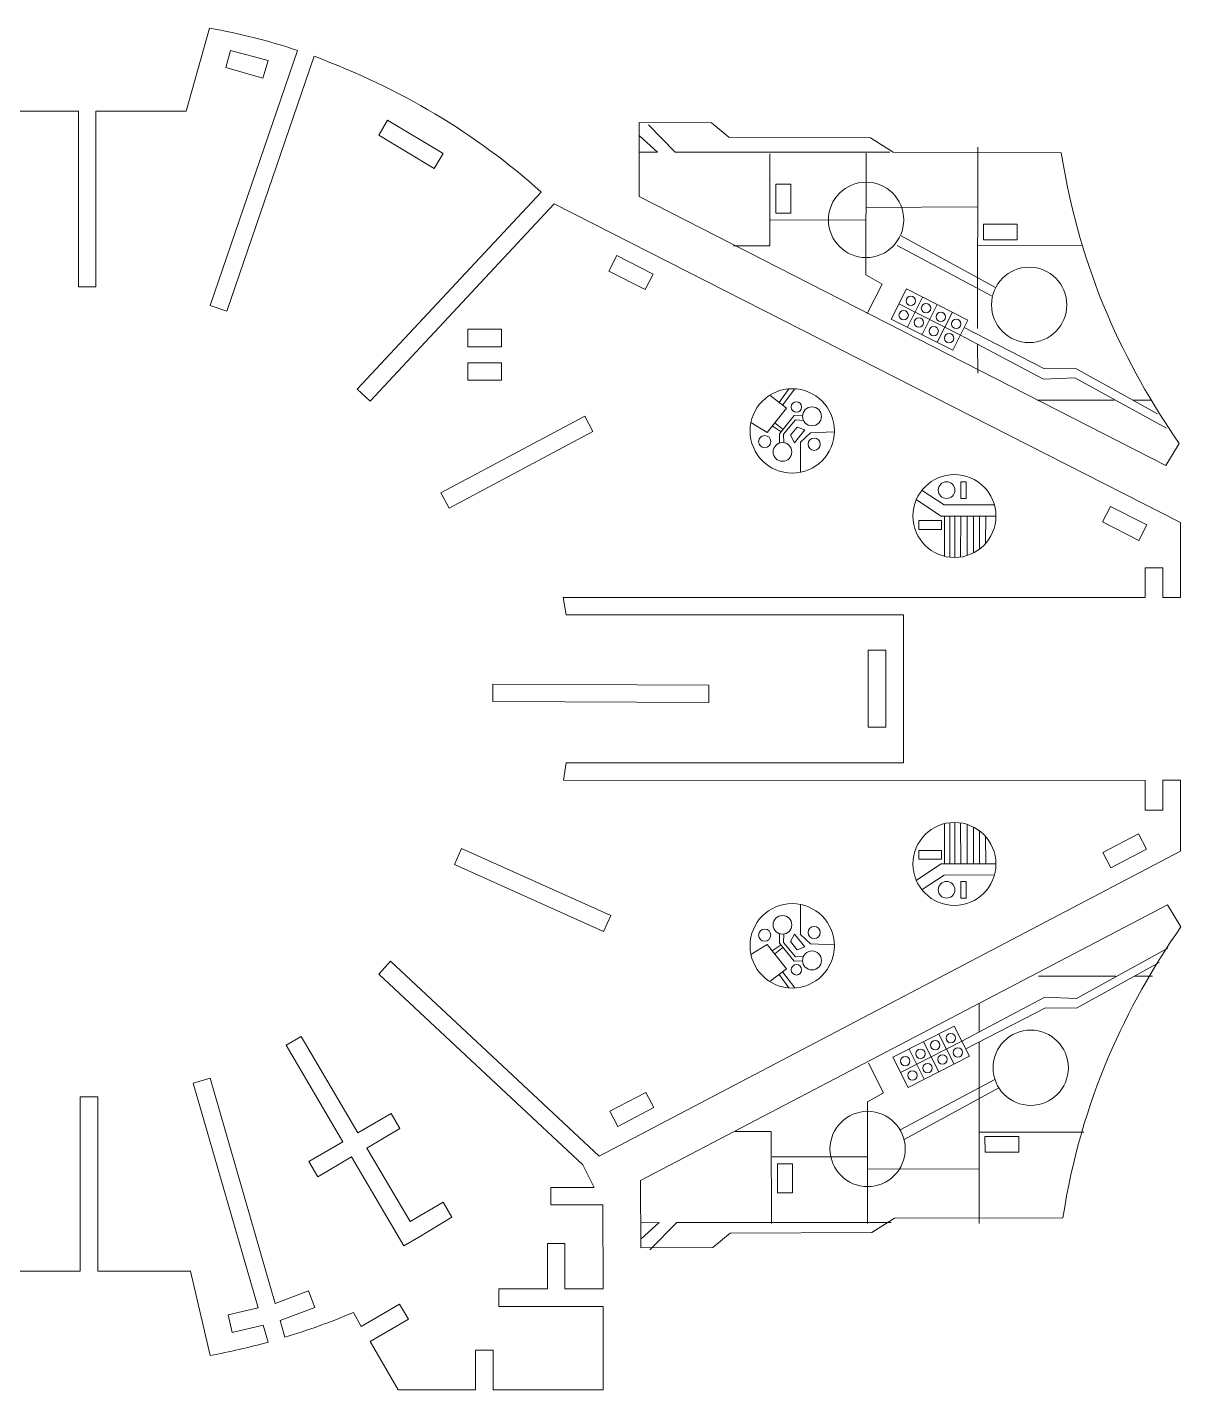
# Model space of a CAD drawing. Header units: millimetres. Extents: x -90 to 345, y 0 to 256.
# Drawn here: x 127.3 to 344.5, y -0.2 to 256.3 of the extents above; entities that cross this region are included whole.
import ezdxf

# ---------------------------------------------------------------- set-up
doc = ezdxf.new("R2010")
doc.units = ezdxf.units.MM
doc.layers.add('Layer 1', color=7, linetype='Continuous')

msp = doc.modelspace()

# ---------------------------------------------------------------- linework, layer by layer
at = {"layer": 'Layer 1', "color": 114, "lineweight": 20}
for points in [[(303.1, 167.55), (304.07, 167.55), (304.07, 170.73), (303.1, 170.73), (303.1, 167.55)], [(295.21, 161.73), (299.44, 161.73), (299.44, 163.41), (295.21, 163.41), (295.21, 161.73)], [(295.21, 99.65), (299.44, 99.65), (299.44, 101.32), (295.21, 101.32), (295.21, 99.65)], [(303.1, 92.33), (304.07, 92.33), (304.07, 95.5), (303.1, 95.5), (303.1, 92.33)]]:
    msp.add_lwpolyline(points, close=True, dxfattribs=at)
at = {"layer": 'Layer 1', "color": 250, "lineweight": 20}
for centre in [(285.25, 220.01), (315.96, 204.01), (316.25, 60.42), (285.54, 45.13)]:
    msp.add_ellipse(centre, major_axis=(0, 7.09), ratio=1, dxfattribs=at)
at = {"layer": 'Layer 1', "color": 114, "lineweight": 20}
for centre, major_axis in [((271.33, 180.29), (0, 7.94)), ((272.12, 184.79), (0, 0.988)), ((275.06, 183.03), (0, 1.78)), ((266.15, 178.27), (0, 1.15)), ((269.5, 176.33), (0, 1.76)), ((275.48, 177.78), (0, 1.15)), ((301.89, 164.27), (0, 7.81)), ((300.41, 169.14), (0, 1.57)), ((301.89, 98.78), (0, 7.81)), ((300.41, 93.91), (0, 1.57)), ((271.33, 83.37), (0, 7.94)), ((269.5, 87.32), (0, 1.76)), ((266.15, 85.38), (0, 1.15)), ((275.48, 85.87), (0, 1.15)), ((275.06, 80.62), (0, 1.78)), ((272.12, 78.86), (0, 0.988))]:
    msp.add_ellipse(centre, major_axis=major_axis, ratio=1, dxfattribs=at)
at = {"layer": 'Layer 1', "color": 250, "lineweight": 20}
for points, knots in [([(225.24, 27.35), (225.24, 27.35), (225.24, 18.8), (225.24, 18.8), (225.24, 18.8), (225.24, 18.8), (216.09, 18.8), (216.09, 18.8), (216.09, 18.8), (216.09, 18.8), (216.09, 15.5), (216.09, 15.5), (216.09, 15.5), (216.09, 15.5), (235.7, 15.5), (235.7, 15.5), (235.7, 15.5), (235.7, 15.5), (235.7, -0.19), (235.7, -0.19), (235.7, -0.19), (235.7, -0.19), (215, -0.19), (215, -0.19), (215, -0.19), (215, -0.19), (215, 7.28), (215, 7.28), (215, 7.28), (215, 7.28), (211.7, 7.28), (211.7, 7.28), (211.7, 7.28), (211.7, 7.28), (211.7, -0.19), (211.7, -0.19), (211.7, -0.19), (211.7, -0.19), (197.1, -0.19), (197.1, -0.19), (197.1, -0.19), (197.1, -0.19), (191.82, 8.87), (191.82, 8.87), (191.82, 8.87), (191.82, 8.87), (199.06, 13.08), (199.06, 13.08), (199.06, 13.08), (199.06, 13.08), (197.39, 15.95), (197.39, 15.95), (197.39, 15.95), (197.39, 15.95), (190.15, 11.73), (190.15, 11.73), (190.15, 11.73), (190.15, 11.73), (188.68, 14.36), (188.68, 14.36), (188.68, 14.36), (184.43, 12.55), (180.13, 11.01), (175.78, 9.7), (175.78, 9.7), (175.78, 9.7), (174.87, 12.86), (174.87, 12.86), (174.87, 12.86), (174.87, 12.86), (181.44, 15.27), (181.44, 15.27), (181.44, 15.27), (181.44, 15.27), (180.25, 18.43), (180.25, 18.43), (180.25, 18.43), (180.25, 18.43), (173.94, 16.05), (173.94, 16.05), (173.94, 16.05), (173.94, 16.05), (161.68, 58.43), (161.68, 58.43), (161.68, 58.43), (161.68, 58.43), (158.5, 57.51), (158.5, 57.51), (158.5, 57.51), (158.5, 57.51), (170.74, 15.25), (170.74, 15.25), (170.74, 15.25), (170.74, 15.25), (165.07, 13.88), (165.07, 13.88), (165.07, 13.88), (165.07, 13.88), (165.83, 10.58), (165.83, 10.58), (165.83, 10.58), (165.83, 10.58), (171.69, 11.94), (171.69, 11.94), (171.69, 11.94), (171.69, 11.94), (172.61, 8.77), (172.61, 8.77), (172.61, 8.77), (169.02, 7.77), (165.38, 6.93), (161.7, 6.26), (161.7, 6.26), (161.7, 6.26), (158.01, 22.13), (158.01, 22.13), (158.01, 22.13), (158.01, 22.13), (140.55, 22.13), (140.55, 22.13), (140.55, 22.13), (140.55, 22.13), (140.55, 54.92), (140.55, 54.92), (140.55, 54.92), (140.55, 54.92), (137.25, 54.92), (137.25, 54.92), (137.25, 54.92), (137.25, 54.92), (137.25, 22.13), (137.25, 22.13), (137.25, 22.13), (137.25, 22.13), (120.15, 22.13), (120.15, 22.13), (120.15, 22.13), (120.15, 22.13), (115.86, 6.24), (115.86, 6.24), (115.86, 6.24), (110.25, 7.29), (104.76, 8.64), (99.47, 10.39), (99.47, 10.39), (99.47, 10.39), (115.84, 58.41), (115.84, 58.41), (115.84, 58.41), (115.84, 58.41), (112.72, 59.47), (112.72, 59.47), (112.72, 59.47), (112.72, 59.47), (96.34, 11.45), (96.34, 11.45), (96.34, 11.45), (85.49, 15.24), (75.27, 20.5), (65.71, 27.25), (65.71, 27.25), (65.71, 27.25), (95.47, 68.34), (95.47, 68.34), (95.47, 68.34), (95.47, 68.34), (92.8, 70.28), (92.8, 70.28), (92.8, 70.28), (92.8, 70.28), (63.03, 29.18), (63.03, 29.18), (63.03, 29.18), (58.31, 32.65), (54, 36.3), (50.16, 40.14), (50.16, 40.14), (50.16, 40.14), (33.89, 40.14), (33.89, 40.14), (33.89, 40.14), (33.89, 40.14), (27.52, 48.04), (27.52, 48.04), (27.52, 48.04), (27.52, 48.04), (78.13, 84.84), (78.13, 84.84), (78.13, 84.84), (78.13, 84.84), (76.18, 87.51), (76.18, 87.51), (76.18, 87.51), (76.18, 87.51), (25.58, 50.71), (25.58, 50.71), (25.58, 50.71), (14.41, 66.93), (6.58, 84.47), (2.66, 103.57), (2.66, 103.57), (2.66, 103.57), (64.14, 115.2), (64.14, 115.2), (64.14, 115.2), (64.14, 115.2), (63.52, 118.45), (63.52, 118.45), (63.52, 118.45), (63.52, 118.45), (2.04, 106.82), (2.04, 106.82), (2.04, 106.82), (-0.21, 122.32), (-0.94, 137.71), (1.59, 152.85), (1.59, 152.85), (1.59, 152.85), (63.26, 142.26), (63.26, 142.26), (63.26, 142.26), (63.26, 142.26), (63.82, 145.52), (63.82, 145.52), (63.82, 145.52), (63.82, 145.52), (2.14, 156.1), (2.14, 156.1), (2.14, 156.1), (6.09, 175.27), (13.03, 193.19), (24.03, 209.41), (24.03, 209.41), (24.03, 209.41), (75.25, 173.47), (75.25, 173.47), (75.25, 173.47), (75.25, 173.47), (77.15, 176.17), (77.15, 176.17), (77.15, 176.17), (77.15, 176.17), (25.92, 212.11), (25.92, 212.11), (25.92, 212.11), (28.37, 215.56), (30.99, 218.93), (33.89, 222.19), (33.89, 222.19), (33.89, 222.19), (50.16, 222.19), (50.16, 222.19), (50.16, 222.19), (50.16, 222.19), (61.29, 231.84), (61.29, 231.84), (61.29, 231.84), (61.29, 231.84), (91.64, 191.18), (91.64, 191.18), (91.64, 191.18), (91.64, 191.18), (94.29, 193.15), (94.29, 193.15), (94.29, 193.15), (94.29, 193.15), (63.94, 233.82), (63.94, 233.82), (63.94, 233.82), (72.58, 240.14), (81.81, 245.4), (91.85, 249.2), (91.85, 249.2), (91.85, 249.2), (109.89, 201.79), (109.89, 201.79), (109.89, 201.79), (109.89, 201.79), (112.98, 202.96), (112.98, 202.96), (112.98, 202.96), (112.98, 202.96), (94.94, 250.38), (94.94, 250.38), (94.94, 250.38), (101.88, 252.87), (109.11, 254.94), (116.84, 256.27), (116.84, 256.27), (116.84, 256.27), (120.5, 240.5), (120.5, 240.5), (120.5, 240.5), (120.5, 240.5), (136.89, 240.5), (136.89, 240.5), (136.89, 240.5), (136.89, 240.5), (136.89, 207.42), (136.89, 207.42), (136.89, 207.42), (136.89, 207.42), (140.19, 207.42), (140.19, 207.42), (140.19, 207.42), (140.19, 207.42), (140.19, 240.5), (140.19, 240.5), (140.19, 240.5), (140.19, 240.5), (157.21, 240.5), (157.21, 240.5), (157.21, 240.5), (157.21, 240.5), (161.57, 256.09), (161.57, 256.09), (161.57, 256.09), (167.31, 255.07), (172.87, 253.73), (178.15, 251.89), (178.15, 251.89), (178.15, 251.89), (161.71, 203.9), (161.71, 203.9), (161.71, 203.9), (161.71, 203.9), (164.83, 202.82), (164.83, 202.82), (164.83, 202.82), (164.83, 202.82), (181.28, 250.82), (181.28, 250.82), (181.28, 250.82), (197.32, 244.78), (211.7, 236.42), (224.05, 225.23), (224.05, 225.23), (224.05, 225.23), (189.42, 188.15), (189.42, 188.15), (189.42, 188.15), (189.42, 188.15), (191.84, 185.89), (191.84, 185.89), (191.84, 185.89), (191.84, 185.89), (226.49, 223.01), (226.49, 223.01), (226.49, 223.01), (226.49, 223.01), (344.49, 163.08), (344.49, 163.08), (344.49, 163.08), (344.49, 163.08), (344.49, 154.63), (344.49, 154.63), (344.49, 154.63), (344.49, 154.63), (344.49, 148.94), (344.49, 148.94), (344.49, 148.94), (344.49, 148.94), (341.14, 148.95), (341.14, 148.95), (341.14, 148.95), (341.14, 148.95), (341.16, 154.52), (341.16, 154.52), (341.16, 154.52), (341.16, 154.52), (337.83, 154.52), (337.83, 154.52), (337.83, 154.52), (337.83, 154.52), (337.83, 148.94), (337.83, 148.94), (337.83, 148.94), (337.83, 148.94), (228.19, 148.94), (228.19, 148.94), (228.19, 148.94), (228.19, 148.94), (228.78, 145.66), (228.78, 145.66), (228.78, 145.66), (228.78, 145.66), (292.28, 145.66), (292.28, 145.66), (292.28, 145.66), (292.28, 145.66), (292.28, 117.81), (292.28, 117.81), (292.28, 117.81), (292.28, 117.81), (228.78, 117.81), (228.78, 117.81), (228.78, 117.81), (228.78, 117.81), (228.23, 114.52), (228.23, 114.52), (228.23, 114.52), (228.23, 114.52), (337.84, 114.5), (337.84, 114.5), (337.84, 114.5), (337.84, 114.5), (337.83, 108.92), (337.83, 108.92), (337.83, 108.92), (337.83, 108.92), (341.14, 108.93), (341.14, 108.93), (341.14, 108.93), (341.14, 108.93), (341.14, 114.52), (341.14, 114.52), (341.14, 114.52), (341.14, 114.52), (344.49, 114.52), (344.49, 114.52), (344.49, 114.52), (344.49, 114.52), (344.49, 101.21), (344.49, 101.21), (344.49, 101.21), (344.49, 101.21), (234.98, 43.78), (234.98, 43.78), (234.98, 43.78), (234.98, 43.78), (195.7, 80.46), (195.7, 80.46), (195.7, 80.46), (195.7, 80.46), (193.45, 78.05), (193.45, 78.05), (193.45, 78.05), (193.45, 78.05), (231.88, 42.16), (231.88, 42.16), (231.88, 42.16), (231.88, 42.16), (234.05, 37.89), (234.05, 37.89), (234.05, 37.89), (234.05, 37.89), (225.85, 37.89), (225.85, 37.89), (225.85, 37.89), (225.85, 37.89), (225.85, 34.61), (225.85, 34.61), (225.85, 34.61), (225.85, 34.61), (235.64, 34.61), (235.64, 34.61), (235.64, 34.61), (235.64, 34.61), (235.7, 18.8), (235.7, 18.8), (235.7, 18.8), (235.7, 18.8), (228.54, 18.8), (228.54, 18.8), (228.54, 18.8), (228.54, 18.8), (228.54, 27.35), (228.54, 27.35), (228.54, 27.35), (228.54, 27.35), (225.24, 27.35), (225.24, 27.35)], [0, 0, 0, 0, 0.008403, 0.008403, 0.008403, 0.008403, 0.016807, 0.016807, 0.016807, 0.016807, 0.02521, 0.02521, 0.02521, 0.02521, 0.033613, 0.033613, 0.033613, 0.033613, 0.042017, 0.042017, 0.042017, 0.042017, 0.05042, 0.05042, 0.05042, 0.05042, 0.058824, 0.058824, 0.058824, 0.058824, 0.067227, 0.067227, 0.067227, 0.067227, 0.07563, 0.07563, 0.07563, 0.07563, 0.084034, 0.084034, 0.084034, 0.084034, 0.092437, 0.092437, 0.092437, 0.092437, 0.10084, 0.10084, 0.10084, 0.10084, 0.109244, 0.109244, 0.109244, 0.109244, 0.117647, 0.117647, 0.117647, 0.117647, 0.12605, 0.12605, 0.12605, 0.12605, 0.134454, 0.134454, 0.134454, 0.134454, 0.142857, 0.142857, 0.142857, 0.142857, 0.151261, 0.151261, 0.151261, 0.151261, 0.159664, 0.159664, 0.159664, 0.159664, 0.168067, 0.168067, 0.168067, 0.168067, 0.176471, 0.176471, 0.176471, 0.176471, 0.184874, 0.184874, 0.184874, 0.184874, 0.193277, 0.193277, 0.193277, 0.193277, 0.201681, 0.201681, 0.201681, 0.201681, 0.210084, 0.210084, 0.210084, 0.210084, 0.218487, 0.218487, 0.218487, 0.218487, 0.226891, 0.226891, 0.226891, 0.226891, 0.235294, 0.235294, 0.235294, 0.235294, 0.243697, 0.243697, 0.243697, 0.243697, 0.252101, 0.252101, 0.252101, 0.252101, 0.260504, 0.260504, 0.260504, 0.260504, 0.268908, 0.268908, 0.268908, 0.268908, 0.277311, 0.277311, 0.277311, 0.277311, 0.285714, 0.285714, 0.285714, 0.285714, 0.294118, 0.294118, 0.294118, 0.294118, 0.302521, 0.302521, 0.302521, 0.302521, 0.310924, 0.310924, 0.310924, 0.310924, 0.319328, 0.319328, 0.319328, 0.319328, 0.327731, 0.327731, 0.327731, 0.327731, 0.336134, 0.336134, 0.336134, 0.336134, 0.344538, 0.344538, 0.344538, 0.344538, 0.352941, 0.352941, 0.352941, 0.352941, 0.361345, 0.361345, 0.361345, 0.361345, 0.369748, 0.369748, 0.369748, 0.369748, 0.378151, 0.378151, 0.378151, 0.378151, 0.386555, 0.386555, 0.386555, 0.386555, 0.394958, 0.394958, 0.394958, 0.394958, 0.403361, 0.403361, 0.403361, 0.403361, 0.411765, 0.411765, 0.411765, 0.411765, 0.420168, 0.420168, 0.420168, 0.420168, 0.428571, 0.428571, 0.428571, 0.428571, 0.436975, 0.436975, 0.436975, 0.436975, 0.445378, 0.445378, 0.445378, 0.445378, 0.453782, 0.453782, 0.453782, 0.453782, 0.462185, 0.462185, 0.462185, 0.462185, 0.470588, 0.470588, 0.470588, 0.470588, 0.478992, 0.478992, 0.478992, 0.478992, 0.487395, 0.487395, 0.487395, 0.487395, 0.495798, 0.495798, 0.495798, 0.495798, 0.504202, 0.504202, 0.504202, 0.504202, 0.512605, 0.512605, 0.512605, 0.512605, 0.521008, 0.521008, 0.521008, 0.521008, 0.529412, 0.529412, 0.529412, 0.529412, 0.537815, 0.537815, 0.537815, 0.537815, 0.546218, 0.546218, 0.546218, 0.546218, 0.554622, 0.554622, 0.554622, 0.554622, 0.563025, 0.563025, 0.563025, 0.563025, 0.571429, 0.571429, 0.571429, 0.571429, 0.579832, 0.579832, 0.579832, 0.579832, 0.588235, 0.588235, 0.588235, 0.588235, 0.596639, 0.596639, 0.596639, 0.596639, 0.605042, 0.605042, 0.605042, 0.605042, 0.613445, 0.613445, 0.613445, 0.613445, 0.621849, 0.621849, 0.621849, 0.621849, 0.630252, 0.630252, 0.630252, 0.630252, 0.638655, 0.638655, 0.638655, 0.638655, 0.647059, 0.647059, 0.647059, 0.647059, 0.655462, 0.655462, 0.655462, 0.655462, 0.663866, 0.663866, 0.663866, 0.663866, 0.672269, 0.672269, 0.672269, 0.672269, 0.680672, 0.680672, 0.680672, 0.680672, 0.689076, 0.689076, 0.689076, 0.689076, 0.697479, 0.697479, 0.697479, 0.697479, 0.705882, 0.705882, 0.705882, 0.705882, 0.714286, 0.714286, 0.714286, 0.714286, 0.722689, 0.722689, 0.722689, 0.722689, 0.731092, 0.731092, 0.731092, 0.731092, 0.739496, 0.739496, 0.739496, 0.739496, 0.747899, 0.747899, 0.747899, 0.747899, 0.756303, 0.756303, 0.756303, 0.756303, 0.764706, 0.764706, 0.764706, 0.764706, 0.773109, 0.773109, 0.773109, 0.773109, 0.781513, 0.781513, 0.781513, 0.781513, 0.789916, 0.789916, 0.789916, 0.789916, 0.798319, 0.798319, 0.798319, 0.798319, 0.806723, 0.806723, 0.806723, 0.806723, 0.815126, 0.815126, 0.815126, 0.815126, 0.823529, 0.823529, 0.823529, 0.823529, 0.831933, 0.831933, 0.831933, 0.831933, 0.840336, 0.840336, 0.840336, 0.840336, 0.848739, 0.848739, 0.848739, 0.84874, 0.857143, 0.857143, 0.857143, 0.857143, 0.865546, 0.865546, 0.865546, 0.865546, 0.87395, 0.87395, 0.87395, 0.87395, 0.882353, 0.882353, 0.882353, 0.882353, 0.890756, 0.890756, 0.890756, 0.890756, 0.89916, 0.89916, 0.89916, 0.89916, 0.907563, 0.907563, 0.907563, 0.907563, 0.915966, 0.915966, 0.915966, 0.915966, 0.92437, 0.92437, 0.92437, 0.92437, 0.932773, 0.932773, 0.932773, 0.932773, 0.941176, 0.941176, 0.941176, 0.941176, 0.94958, 0.94958, 0.94958, 0.94958, 0.957983, 0.957983, 0.957983, 0.957983, 0.966387, 0.966387, 0.966387, 0.966387, 0.97479, 0.97479, 0.97479, 0.97479, 0.983193, 0.983193, 0.983193, 0.983193, 1, 1, 1, 1]), ([(344.22, 177.91), (344.22, 177.91), (341.7, 173.76), (341.7, 173.76), (341.7, 173.76), (341.7, 173.76), (242.49, 224.43), (242.49, 224.43), (242.49, 224.43), (242.49, 224.43), (242.52, 238.31), (242.52, 238.31), (242.52, 238.31), (242.52, 238.31), (256.12, 238.27), (256.12, 238.27), (256.12, 238.27), (256.12, 238.27), (259.37, 235.56), (259.37, 235.56), (259.37, 235.56), (259.37, 235.56), (286.06, 235.46), (286.06, 235.46), (286.06, 235.46), (286.06, 235.46), (290.33, 232.74), (290.33, 232.74), (290.33, 232.74), (290.33, 232.74), (322.02, 232.66), (322.02, 232.66), (322.02, 232.66), (325.48, 210.31), (333.96, 192.83), (344.22, 177.91)], [0, 0, 0, 0, 0.1, 0.1, 0.1, 0.1, 0.2, 0.2, 0.2, 0.2, 0.3, 0.3, 0.3, 0.3, 0.4, 0.4, 0.4, 0.4, 0.5, 0.5, 0.5, 0.5, 0.6, 0.6, 0.6, 0.6, 0.7, 0.7, 0.7, 0.7, 0.8, 0.8, 0.8, 0.8, 1, 1, 1, 1]), ([(344.51, 86.93), (344.51, 86.93), (341.99, 91.07), (341.99, 91.07), (341.99, 91.07), (341.99, 91.07), (242.78, 39.2), (242.78, 39.2), (242.78, 39.2), (242.78, 39.2), (242.82, 26.53), (242.82, 26.53), (242.82, 26.53), (242.82, 26.53), (256.41, 26.56), (256.41, 26.56), (256.41, 26.56), (256.41, 26.56), (259.66, 29.27), (259.66, 29.27), (259.66, 29.27), (259.66, 29.27), (286.35, 29.38), (286.35, 29.38), (286.35, 29.38), (286.35, 29.38), (290.62, 32.1), (290.62, 32.1), (290.62, 32.1), (290.62, 32.1), (322.31, 32.17), (322.31, 32.17), (322.31, 32.17), (325.77, 54.52), (334.26, 72), (344.51, 86.93)], [0, 0, 0, 0, 0.1, 0.1, 0.1, 0.1, 0.2, 0.2, 0.2, 0.2, 0.3, 0.3, 0.3, 0.3, 0.4, 0.4, 0.4, 0.4, 0.5, 0.5, 0.5, 0.5, 0.6, 0.6, 0.6, 0.6, 0.7, 0.7, 0.7, 0.7, 0.8, 0.8, 0.8, 0.8, 1, 1, 1, 1])]:
    msp.add_open_spline(points, degree=3, knots=knots, dxfattribs=at)
at = {"layer": 'Layer 1', "color": 30, "lineweight": 20}
for points, knots in [([(164.67, 248.7), (164.67, 248.7), (165.53, 251.89), (165.53, 251.89), (165.53, 251.89), (165.53, 251.89), (172.61, 249.98), (172.61, 249.98), (172.61, 249.98), (172.61, 249.98), (171.65, 246.68), (171.65, 246.68), (171.65, 246.68), (171.65, 246.68), (164.67, 248.7), (164.67, 248.7)], [0, 0, 0, 0, 0.2, 0.2, 0.2, 0.2, 0.4, 0.4, 0.4, 0.4, 0.6, 0.6, 0.6, 0.6, 1, 1, 1, 1]), ([(193.45, 235.94), (193.45, 235.94), (195.14, 238.77), (195.14, 238.77), (195.14, 238.77), (195.14, 238.77), (205.62, 232.5), (205.62, 232.5), (205.62, 232.5), (205.62, 232.5), (203.93, 229.66), (203.93, 229.66), (203.93, 229.66), (203.93, 229.66), (193.45, 235.94), (193.45, 235.94)], [0, 0, 0, 0, 0.2, 0.2, 0.2, 0.2, 0.4, 0.4, 0.4, 0.4, 0.6, 0.6, 0.6, 0.6, 1, 1, 1, 1]), ([(243.67, 206.89), (243.67, 206.89), (245.16, 209.82), (245.16, 209.82), (245.16, 209.82), (245.16, 209.82), (238.3, 213.31), (238.3, 213.31), (238.3, 213.31), (238.3, 213.31), (236.81, 210.37), (236.81, 210.37), (236.81, 210.37), (236.81, 210.37), (243.67, 206.89), (243.67, 206.89)], [0, 0, 0, 0, 0.2, 0.2, 0.2, 0.2, 0.4, 0.4, 0.4, 0.4, 0.6, 0.6, 0.6, 0.6, 1, 1, 1, 1]), ([(210.23, 199.41), (210.23, 199.41), (216.58, 199.41), (216.58, 199.41), (216.58, 199.41), (216.58, 199.41), (216.58, 196.11), (216.58, 196.11), (216.58, 196.11), (216.58, 196.11), (210.23, 196.11), (210.23, 196.11), (210.23, 196.11), (210.23, 196.11), (210.23, 199.41), (210.23, 199.41)], [0, 0, 0, 0, 0.2, 0.2, 0.2, 0.2, 0.4, 0.4, 0.4, 0.4, 0.6, 0.6, 0.6, 0.6, 1, 1, 1, 1]), ([(210.23, 193.11), (210.23, 193.11), (216.58, 193.11), (216.58, 193.11), (216.58, 193.11), (216.58, 193.11), (216.58, 189.81), (216.58, 189.81), (216.58, 189.81), (216.58, 189.81), (210.23, 189.81), (210.23, 189.81), (210.23, 189.81), (210.23, 189.81), (210.23, 193.11), (210.23, 193.11)], [0, 0, 0, 0, 0.2, 0.2, 0.2, 0.2, 0.4, 0.4, 0.4, 0.4, 0.6, 0.6, 0.6, 0.6, 1, 1, 1, 1]), ([(232.26, 183.07), (232.26, 183.07), (233.81, 180.16), (233.81, 180.16), (233.81, 180.16), (233.81, 180.16), (206.71, 165.72), (206.71, 165.72), (206.71, 165.72), (206.71, 165.72), (205.16, 168.63), (205.16, 168.63), (205.16, 168.63), (205.16, 168.63), (232.26, 183.07), (232.26, 183.07)], [0, 0, 0, 0, 0.2, 0.2, 0.2, 0.2, 0.4, 0.4, 0.4, 0.4, 0.6, 0.6, 0.6, 0.6, 1, 1, 1, 1]), ([(336.64, 159.68), (336.64, 159.68), (338.13, 162.61), (338.13, 162.61), (338.13, 162.61), (338.13, 162.61), (331.29, 166.08), (331.29, 166.08), (331.29, 166.08), (331.29, 166.08), (329.8, 163.15), (329.8, 163.15), (329.8, 163.15), (329.8, 163.15), (336.64, 159.68), (336.64, 159.68)], [0, 0, 0, 0, 0.2, 0.2, 0.2, 0.2, 0.4, 0.4, 0.4, 0.4, 0.6, 0.6, 0.6, 0.6, 1, 1, 1, 1]), ([(285.66, 124.55), (285.66, 124.55), (288.96, 124.55), (288.96, 124.55), (288.96, 124.55), (288.96, 124.55), (288.96, 139.04), (288.96, 139.04), (288.96, 139.04), (288.96, 139.04), (285.66, 139.04), (285.66, 139.04), (285.66, 139.04), (285.66, 139.04), (285.66, 124.55), (285.66, 124.55)], [0, 0, 0, 0, 0.2, 0.2, 0.2, 0.2, 0.4, 0.4, 0.4, 0.4, 0.6, 0.6, 0.6, 0.6, 1, 1, 1, 1]), ([(255.64, 129.14), (255.64, 129.14), (214.96, 129.33), (214.96, 129.33), (214.96, 129.33), (214.96, 129.33), (214.98, 132.64), (214.98, 132.64), (214.98, 132.64), (214.98, 132.64), (255.65, 132.44), (255.65, 132.44), (255.65, 132.44), (255.65, 132.44), (255.64, 129.14), (255.64, 129.14)], [0, 0, 0, 0, 0.2, 0.2, 0.2, 0.2, 0.4, 0.4, 0.4, 0.4, 0.6, 0.6, 0.6, 0.6, 1, 1, 1, 1]), ([(338.09, 101.58), (338.09, 101.58), (336.58, 104.46), (336.58, 104.46), (336.58, 104.46), (336.58, 104.46), (329.83, 100.92), (329.83, 100.92), (329.83, 100.92), (329.83, 100.92), (331.34, 98.04), (331.34, 98.04), (331.34, 98.04), (331.34, 98.04), (338.09, 101.58), (338.09, 101.58)], [0, 0, 0, 0, 0.2, 0.2, 0.2, 0.2, 0.4, 0.4, 0.4, 0.4, 0.6, 0.6, 0.6, 0.6, 1, 1, 1, 1]), ([(235.82, 86.07), (235.82, 86.07), (237.17, 89.09), (237.17, 89.09), (237.17, 89.09), (237.17, 89.09), (209.06, 101.67), (209.06, 101.67), (209.06, 101.67), (209.06, 101.67), (207.71, 98.66), (207.71, 98.66), (207.71, 98.66), (207.71, 98.66), (235.82, 86.07), (235.82, 86.07)], [0, 0, 0, 0, 0.2, 0.2, 0.2, 0.2, 0.4, 0.4, 0.4, 0.4, 0.6, 0.6, 0.6, 0.6, 1, 1, 1, 1]), ([(180.31, 42.76), (180.31, 42.76), (186.68, 46.5), (186.68, 46.5), (186.68, 46.5), (186.68, 46.5), (176.03, 64.65), (176.03, 64.65), (176.03, 64.65), (176.03, 64.65), (178.88, 66.32), (178.88, 66.32), (178.88, 66.32), (178.88, 66.32), (189.53, 48.17), (189.53, 48.17), (189.53, 48.17), (189.53, 48.17), (195.77, 51.83), (195.77, 51.83), (195.77, 51.83), (195.77, 51.83), (197.44, 48.97), (197.44, 48.97), (197.44, 48.97), (197.44, 48.97), (191.21, 45.31), (191.21, 45.31), (191.21, 45.31), (191.21, 45.31), (199.4, 31.5), (199.4, 31.5), (199.4, 31.5), (199.4, 31.5), (205.57, 35.12), (205.57, 35.12), (205.57, 35.12), (205.57, 35.12), (207.24, 32.27), (207.24, 32.27), (207.24, 32.27), (207.24, 32.27), (201.03, 28.56), (201.03, 28.56), (201.03, 28.56), (201.03, 28.56), (201.04, 28.56), (201.04, 28.56), (201.04, 28.56), (201.04, 28.56), (198.19, 26.89), (198.19, 26.89), (198.19, 26.89), (198.19, 26.89), (188.36, 43.64), (188.36, 43.64), (188.36, 43.64), (188.36, 43.64), (181.98, 39.9), (181.98, 39.9), (181.98, 39.9), (181.98, 39.9), (180.31, 42.76), (180.31, 42.76)], [0, 0, 0, 0, 0.058824, 0.058824, 0.058824, 0.058824, 0.117647, 0.117647, 0.117647, 0.117647, 0.176471, 0.176471, 0.176471, 0.176471, 0.235294, 0.235294, 0.235294, 0.235294, 0.294118, 0.294118, 0.294118, 0.294118, 0.352941, 0.352941, 0.352941, 0.352941, 0.411765, 0.411765, 0.411765, 0.411765, 0.470588, 0.470588, 0.470588, 0.470588, 0.529412, 0.529412, 0.529412, 0.529412, 0.588235, 0.588235, 0.588235, 0.588235, 0.647059, 0.647059, 0.647059, 0.647059, 0.705882, 0.705882, 0.705882, 0.705882, 0.764706, 0.764706, 0.764706, 0.764706, 0.823529, 0.823529, 0.823529, 0.823529, 0.882353, 0.882353, 0.882353, 0.882353, 1, 1, 1, 1]), ([(238.52, 49.37), (238.52, 49.37), (237.01, 52.25), (237.01, 52.25), (237.01, 52.25), (237.01, 52.25), (243.76, 55.79), (243.76, 55.79), (243.76, 55.79), (243.76, 55.79), (245.27, 52.91), (245.27, 52.91), (245.27, 52.91), (245.27, 52.91), (238.52, 49.37), (238.52, 49.37)], [0, 0, 0, 0, 0.2, 0.2, 0.2, 0.2, 0.4, 0.4, 0.4, 0.4, 0.6, 0.6, 0.6, 0.6, 1, 1, 1, 1])]:
    msp.add_open_spline(points, degree=3, knots=knots, dxfattribs=at)
at = {"layer": 'Layer 1', "color": 114, "lineweight": 20}
for points, knots in [([(244.24, 237.9), (244.24, 237.9), (249.3, 232.77), (249.3, 232.77), (249.3, 232.77), (249.3, 232.77), (289.7, 232.74), (289.7, 232.74)], [0, 0, 0, 0, 0.333333, 0.333333, 0.333333, 0.333333, 1, 1, 1, 1]), ([(242.61, 232.78), (242.61, 232.78), (245.99, 232.78), (245.99, 232.78), (245.99, 232.78), (245.99, 232.78), (242.58, 235.84), (242.58, 235.84)], [0, 0, 0, 0, 0.333333, 0.333333, 0.333333, 0.333333, 1, 1, 1, 1]), ([(260.27, 215.1), (260.27, 215.1), (267.1, 215.1), (267.1, 215.1), (267.1, 215.1), (267.1, 215.1), (267.11, 232.46), (267.11, 232.46)], [0, 0, 0, 0, 0.333333, 0.333333, 0.333333, 0.333333, 1, 1, 1, 1]), ([(285.24, 232.54), (285.24, 232.54), (285.2, 209.65), (285.2, 209.65), (285.2, 209.65), (285.2, 209.65), (288.26, 207.93), (288.26, 207.93), (288.26, 207.93), (288.26, 207.93), (285.42, 202.36), (285.42, 202.36)], [0, 0, 0, 0, 0.25, 0.25, 0.25, 0.25, 0.5, 0.5, 0.5, 0.5, 1, 1, 1, 1]), ([(290, 201.35), (290, 201.35), (292.87, 207.02), (292.87, 207.02), (292.87, 207.02), (292.87, 207.02), (304.43, 201.16), (304.43, 201.16), (304.43, 201.16), (304.43, 201.16), (301.57, 195.5), (301.57, 195.5), (301.57, 195.5), (301.57, 195.5), (290, 201.35), (290, 201.35)], [0, 0, 0, 0, 0.2, 0.2, 0.2, 0.2, 0.4, 0.4, 0.4, 0.4, 0.6, 0.6, 0.6, 0.6, 1, 1, 1, 1]), ([(293.67, 203.88), (294.16, 203.88), (294.55, 204.28), (294.55, 204.76), (294.55, 204.76), (294.55, 205.25), (294.16, 205.65), (293.67, 205.65), (293.67, 205.65), (293.18, 205.65), (292.79, 205.25), (292.79, 204.76), (292.79, 204.76), (292.79, 204.28), (293.18, 203.88), (293.67, 203.88)], [0, 0, 0, 0, 0.2, 0.2, 0.2, 0.2, 0.4, 0.4, 0.4, 0.4, 0.6, 0.6, 0.6, 0.6, 1, 1, 1, 1]), ([(292.32, 201.19), (292.81, 201.19), (293.21, 201.59), (293.21, 202.07), (293.21, 202.07), (293.21, 202.56), (292.81, 202.96), (292.32, 202.96), (292.32, 202.96), (291.84, 202.96), (291.44, 202.56), (291.44, 202.07), (291.44, 202.07), (291.44, 201.59), (291.84, 201.19), (292.32, 201.19)], [0, 0, 0, 0, 0.2, 0.2, 0.2, 0.2, 0.4, 0.4, 0.4, 0.4, 0.6, 0.6, 0.6, 0.6, 1, 1, 1, 1]), ([(296.53, 202.5), (297.02, 202.5), (297.42, 202.89), (297.42, 203.38), (297.42, 203.38), (297.42, 203.87), (297.02, 204.27), (296.53, 204.27), (296.53, 204.27), (296.05, 204.27), (295.65, 203.87), (295.65, 203.38), (295.65, 203.38), (295.65, 202.89), (296.05, 202.5), (296.53, 202.5)], [0, 0, 0, 0, 0.2, 0.2, 0.2, 0.2, 0.4, 0.4, 0.4, 0.4, 0.6, 0.6, 0.6, 0.6, 1, 1, 1, 1]), ([(299.32, 200.87), (299.81, 200.87), (300.21, 201.27), (300.21, 201.75), (300.21, 201.75), (300.21, 202.24), (299.81, 202.64), (299.32, 202.64), (299.32, 202.64), (298.84, 202.64), (298.44, 202.24), (298.44, 201.75), (298.44, 201.75), (298.44, 201.27), (298.84, 200.87), (299.32, 200.87)], [0, 0, 0, 0, 0.2, 0.2, 0.2, 0.2, 0.4, 0.4, 0.4, 0.4, 0.6, 0.6, 0.6, 0.6, 1, 1, 1, 1]), ([(295.19, 199.81), (295.68, 199.81), (296.07, 200.2), (296.07, 200.69), (296.07, 200.69), (296.07, 201.18), (295.68, 201.58), (295.19, 201.58), (295.19, 201.58), (294.7, 201.58), (294.31, 201.18), (294.31, 200.69), (294.31, 200.69), (294.31, 200.2), (294.7, 199.81), (295.19, 199.81)], [0, 0, 0, 0, 0.2, 0.2, 0.2, 0.2, 0.4, 0.4, 0.4, 0.4, 0.6, 0.6, 0.6, 0.6, 1, 1, 1, 1]), ([(302.24, 199.55), (302.72, 199.55), (303.12, 199.94), (303.12, 200.43), (303.12, 200.43), (303.12, 200.92), (302.72, 201.31), (302.24, 201.31), (302.24, 201.31), (301.75, 201.31), (301.35, 200.92), (301.35, 200.43), (301.35, 200.43), (301.35, 199.94), (301.75, 199.55), (302.24, 199.55)], [0, 0, 0, 0, 0.2, 0.2, 0.2, 0.2, 0.4, 0.4, 0.4, 0.4, 0.6, 0.6, 0.6, 0.6, 1, 1, 1, 1]), ([(297.98, 198.18), (298.47, 198.18), (298.86, 198.58), (298.86, 199.06), (298.86, 199.06), (298.86, 199.55), (298.47, 199.95), (297.98, 199.95), (297.98, 199.95), (297.49, 199.95), (297.1, 199.55), (297.1, 199.06), (297.1, 199.06), (297.1, 198.58), (297.49, 198.18), (297.98, 198.18)], [0, 0, 0, 0, 0.2, 0.2, 0.2, 0.2, 0.4, 0.4, 0.4, 0.4, 0.6, 0.6, 0.6, 0.6, 1, 1, 1, 1]), ([(300.89, 196.86), (301.38, 196.86), (301.77, 197.25), (301.77, 197.74), (301.77, 197.74), (301.77, 198.23), (301.38, 198.62), (300.89, 198.62), (300.89, 198.62), (300.4, 198.62), (300.01, 198.23), (300.01, 197.74), (300.01, 197.74), (300.01, 197.25), (300.4, 196.86), (300.89, 196.86)], [0, 0, 0, 0, 0.2, 0.2, 0.2, 0.2, 0.4, 0.4, 0.4, 0.4, 0.6, 0.6, 0.6, 0.6, 1, 1, 1, 1]), ([(303, 198.33), (303, 198.33), (318.64, 190.01), (318.64, 190.01), (318.64, 190.01), (318.64, 190.01), (324.59, 190.27), (324.59, 190.27), (324.59, 190.27), (324.59, 190.27), (341.81, 180.81), (341.81, 180.81)], [0, 0, 0, 0, 0.25, 0.25, 0.25, 0.25, 0.5, 0.5, 0.5, 0.5, 1, 1, 1, 1]), ([(340.16, 183.49), (340.16, 183.49), (324.6, 192.13), (324.6, 192.13), (324.6, 192.13), (324.6, 192.13), (318.74, 192.02), (318.74, 192.02), (318.74, 192.02), (318.74, 192.02), (303.73, 199.77), (303.73, 199.77)], [0, 0, 0, 0, 0.25, 0.25, 0.25, 0.25, 0.5, 0.5, 0.5, 0.5, 1, 1, 1, 1]), ([(267.11, 187.01), (267.11, 187.01), (270.27, 184.6), (270.27, 184.6), (270.27, 184.6), (270.27, 184.6), (266.61, 180.01), (266.61, 180.01), (266.61, 180.01), (266.61, 180.01), (263.55, 181.89), (263.55, 181.89)], [0, 0, 0, 0, 0.25, 0.25, 0.25, 0.25, 0.5, 0.5, 0.5, 0.5, 1, 1, 1, 1]), ([(268.97, 178.01), (268.97, 178.01), (268.97, 179.77), (268.97, 179.77), (268.97, 179.77), (268.97, 179.77), (271.71, 183.16), (271.71, 183.16), (271.71, 183.16), (271.71, 183.16), (273.29, 183.1), (273.29, 183.1)], [0, 0, 0, 0, 0.25, 0.25, 0.25, 0.25, 0.5, 0.5, 0.5, 0.5, 1, 1, 1, 1]), ([(273.47, 182.27), (273.47, 182.27), (271.93, 182.35), (271.93, 182.35), (271.93, 182.35), (271.93, 182.35), (269.7, 179.66), (269.7, 179.66), (269.7, 179.66), (269.7, 179.66), (269.77, 178.07), (269.77, 178.07)], [0, 0, 0, 0, 0.25, 0.25, 0.25, 0.25, 0.5, 0.5, 0.5, 0.5, 1, 1, 1, 1]), ([(271, 179.46), (271, 179.46), (271.77, 178.07), (271.77, 178.07), (271.77, 178.07), (271.77, 178.07), (273.71, 180.5), (273.71, 180.5), (273.71, 180.5), (273.71, 180.5), (272.26, 181.02), (272.26, 181.02), (272.26, 181.02), (272.26, 181.02), (271, 179.46), (271, 179.46)], [0, 0, 0, 0, 0.2, 0.2, 0.2, 0.2, 0.4, 0.4, 0.4, 0.4, 0.6, 0.6, 0.6, 0.6, 1, 1, 1, 1]), ([(272.91, 172.58), (272.91, 172.58), (272.87, 178.16), (272.87, 178.16), (272.87, 178.16), (272.87, 178.16), (274.77, 179.92), (274.77, 179.92), (274.77, 179.92), (274.77, 179.92), (279.21, 180.1), (279.21, 180.1)], [0, 0, 0, 0, 0.25, 0.25, 0.25, 0.25, 0.5, 0.5, 0.5, 0.5, 1, 1, 1, 1]), ([(309.77, 164.23), (309.77, 164.23), (299.4, 164.25), (299.4, 164.25), (299.4, 164.25), (299.4, 164.25), (294.74, 167.31), (294.74, 167.31)], [0, 0, 0, 0, 0.333333, 0.333333, 0.333333, 0.333333, 1, 1, 1, 1]), ([(295.79, 169.07), (295.79, 169.07), (299.93, 166.36), (299.93, 166.36), (299.93, 166.36), (299.93, 166.36), (309.42, 166.35), (309.42, 166.35)], [0, 0, 0, 0, 0.333333, 0.333333, 0.333333, 0.333333, 1, 1, 1, 1]), ([(309.77, 98.82), (309.77, 98.82), (299.4, 98.81), (299.4, 98.81), (299.4, 98.81), (299.4, 98.81), (294.74, 95.74), (294.74, 95.74)], [0, 0, 0, 0, 0.333333, 0.333333, 0.333333, 0.333333, 1, 1, 1, 1]), ([(295.79, 93.98), (295.79, 93.98), (299.93, 96.69), (299.93, 96.69), (299.93, 96.69), (299.93, 96.69), (309.42, 96.71), (309.42, 96.71)], [0, 0, 0, 0, 0.333333, 0.333333, 0.333333, 0.333333, 1, 1, 1, 1]), ([(272.91, 91.07), (272.91, 91.07), (272.87, 85.49), (272.87, 85.49), (272.87, 85.49), (272.87, 85.49), (274.77, 83.73), (274.77, 83.73), (274.77, 83.73), (274.77, 83.73), (279.21, 83.55), (279.21, 83.55)], [0, 0, 0, 0, 0.25, 0.25, 0.25, 0.25, 0.5, 0.5, 0.5, 0.5, 1, 1, 1, 1]), ([(268.97, 85.64), (268.97, 85.64), (268.97, 83.89), (268.97, 83.89), (268.97, 83.89), (268.97, 83.89), (271.71, 80.49), (271.71, 80.49), (271.71, 80.49), (271.71, 80.49), (273.29, 80.55), (273.29, 80.55)], [0, 0, 0, 0, 0.25, 0.25, 0.25, 0.25, 0.5, 0.5, 0.5, 0.5, 1, 1, 1, 1]), ([(273.47, 81.38), (273.47, 81.38), (271.93, 81.31), (271.93, 81.31), (271.93, 81.31), (271.93, 81.31), (269.7, 84), (269.7, 84), (269.7, 84), (269.7, 84), (269.77, 85.58), (269.77, 85.58)], [0, 0, 0, 0, 0.25, 0.25, 0.25, 0.25, 0.5, 0.5, 0.5, 0.5, 1, 1, 1, 1]), ([(271, 84.19), (271, 84.19), (271.77, 85.58), (271.77, 85.58), (271.77, 85.58), (271.77, 85.58), (273.71, 83.16), (273.71, 83.16), (273.71, 83.16), (273.71, 83.16), (272.26, 82.63), (272.26, 82.63), (272.26, 82.63), (272.26, 82.63), (271, 84.19), (271, 84.19)], [0, 0, 0, 0, 0.2, 0.2, 0.2, 0.2, 0.4, 0.4, 0.4, 0.4, 0.6, 0.6, 0.6, 0.6, 1, 1, 1, 1]), ([(267.11, 76.64), (267.11, 76.64), (270.27, 79.06), (270.27, 79.06), (270.27, 79.06), (270.27, 79.06), (266.61, 83.64), (266.61, 83.64), (266.61, 83.64), (266.61, 83.64), (263.55, 81.76), (263.55, 81.76)], [0, 0, 0, 0, 0.25, 0.25, 0.25, 0.25, 0.5, 0.5, 0.5, 0.5, 1, 1, 1, 1]), ([(303.29, 65.4), (303.29, 65.4), (318.93, 73.72), (318.93, 73.72), (318.93, 73.72), (318.93, 73.72), (324.89, 73.46), (324.89, 73.46), (324.89, 73.46), (324.89, 73.46), (342.1, 82.92), (342.1, 82.92)], [0, 0, 0, 0, 0.25, 0.25, 0.25, 0.25, 0.5, 0.5, 0.5, 0.5, 1, 1, 1, 1]), ([(340.46, 80.25), (340.46, 80.25), (324.89, 71.61), (324.89, 71.61), (324.89, 71.61), (324.89, 71.61), (319.04, 71.72), (319.04, 71.72), (319.04, 71.72), (319.04, 71.72), (304.02, 63.96), (304.02, 63.96)], [0, 0, 0, 0, 0.25, 0.25, 0.25, 0.25, 0.5, 0.5, 0.5, 0.5, 1, 1, 1, 1]), ([(290.29, 62.38), (290.29, 62.38), (293.16, 56.72), (293.16, 56.72), (293.16, 56.72), (293.16, 56.72), (304.73, 62.57), (304.73, 62.57), (304.73, 62.57), (304.73, 62.57), (301.86, 68.24), (301.86, 68.24), (301.86, 68.24), (301.86, 68.24), (290.29, 62.38), (290.29, 62.38)], [0, 0, 0, 0, 0.2, 0.2, 0.2, 0.2, 0.4, 0.4, 0.4, 0.4, 0.6, 0.6, 0.6, 0.6, 1, 1, 1, 1]), ([(301.18, 66.88), (301.67, 66.88), (302.07, 66.48), (302.07, 65.99), (302.07, 65.99), (302.07, 65.5), (301.67, 65.11), (301.18, 65.11), (301.18, 65.11), (300.7, 65.11), (300.3, 65.5), (300.3, 65.99), (300.3, 65.99), (300.3, 66.48), (300.7, 66.88), (301.18, 66.88)], [0, 0, 0, 0, 0.2, 0.2, 0.2, 0.2, 0.4, 0.4, 0.4, 0.4, 0.6, 0.6, 0.6, 0.6, 1, 1, 1, 1]), ([(298.27, 65.55), (298.76, 65.55), (299.16, 65.16), (299.16, 64.67), (299.16, 64.67), (299.16, 64.18), (298.76, 63.79), (298.27, 63.79), (298.27, 63.79), (297.79, 63.79), (297.39, 64.18), (297.39, 64.67), (297.39, 64.67), (297.39, 65.16), (297.79, 65.55), (298.27, 65.55)], [0, 0, 0, 0, 0.2, 0.2, 0.2, 0.2, 0.4, 0.4, 0.4, 0.4, 0.6, 0.6, 0.6, 0.6, 1, 1, 1, 1]), ([(302.53, 64.19), (303.02, 64.19), (303.41, 63.79), (303.41, 63.3), (303.41, 63.3), (303.41, 62.81), (303.02, 62.42), (302.53, 62.42), (302.53, 62.42), (302.04, 62.42), (301.65, 62.81), (301.65, 63.3), (301.65, 63.3), (301.65, 63.79), (302.04, 64.19), (302.53, 64.19)], [0, 0, 0, 0, 0.2, 0.2, 0.2, 0.2, 0.4, 0.4, 0.4, 0.4, 0.6, 0.6, 0.6, 0.6, 1, 1, 1, 1]), ([(292.62, 62.54), (293.11, 62.54), (293.5, 62.15), (293.5, 61.66), (293.5, 61.66), (293.5, 61.17), (293.11, 60.78), (292.62, 60.78), (292.62, 60.78), (292.13, 60.78), (291.73, 61.17), (291.73, 61.66), (291.73, 61.66), (291.73, 62.15), (292.13, 62.54), (292.62, 62.54)], [0, 0, 0, 0, 0.2, 0.2, 0.2, 0.2, 0.4, 0.4, 0.4, 0.4, 0.6, 0.6, 0.6, 0.6, 1, 1, 1, 1]), ([(295.48, 63.93), (295.97, 63.93), (296.37, 63.53), (296.37, 63.04), (296.37, 63.04), (296.37, 62.55), (295.97, 62.16), (295.48, 62.16), (295.48, 62.16), (294.99, 62.16), (294.6, 62.55), (294.6, 63.04), (294.6, 63.04), (294.6, 63.53), (294.99, 63.93), (295.48, 63.93)], [0, 0, 0, 0, 0.2, 0.2, 0.2, 0.2, 0.4, 0.4, 0.4, 0.4, 0.6, 0.6, 0.6, 0.6, 1, 1, 1, 1]), ([(299.62, 62.86), (300.11, 62.86), (300.5, 62.47), (300.5, 61.98), (300.5, 61.98), (300.5, 61.49), (300.11, 61.1), (299.62, 61.1), (299.62, 61.1), (299.13, 61.1), (298.73, 61.49), (298.73, 61.98), (298.73, 61.98), (298.73, 62.47), (299.13, 62.86), (299.62, 62.86)], [0, 0, 0, 0, 0.2, 0.2, 0.2, 0.2, 0.4, 0.4, 0.4, 0.4, 0.6, 0.6, 0.6, 0.6, 1, 1, 1, 1]), ([(285.54, 31.09), (285.54, 31.09), (285.49, 53.98), (285.49, 53.98), (285.49, 53.98), (285.49, 53.98), (288.55, 55.7), (288.55, 55.7), (288.55, 55.7), (288.55, 55.7), (285.71, 61.27), (285.71, 61.27)], [0, 0, 0, 0, 0.25, 0.25, 0.25, 0.25, 0.5, 0.5, 0.5, 0.5, 1, 1, 1, 1]), ([(293.96, 59.85), (294.45, 59.85), (294.85, 59.46), (294.85, 58.97), (294.85, 58.97), (294.85, 58.48), (294.45, 58.09), (293.96, 58.09), (293.96, 58.09), (293.47, 58.09), (293.08, 58.48), (293.08, 58.97), (293.08, 58.97), (293.08, 59.46), (293.47, 59.85), (293.96, 59.85)], [0, 0, 0, 0, 0.2, 0.2, 0.2, 0.2, 0.4, 0.4, 0.4, 0.4, 0.6, 0.6, 0.6, 0.6, 1, 1, 1, 1]), ([(296.83, 61.24), (297.31, 61.24), (297.71, 60.84), (297.71, 60.35), (297.71, 60.35), (297.71, 59.86), (297.31, 59.47), (296.83, 59.47), (296.83, 59.47), (296.34, 59.47), (295.94, 59.86), (295.94, 60.35), (295.94, 60.35), (295.94, 60.84), (296.34, 61.24), (296.83, 61.24)], [0, 0, 0, 0, 0.2, 0.2, 0.2, 0.2, 0.4, 0.4, 0.4, 0.4, 0.6, 0.6, 0.6, 0.6, 1, 1, 1, 1]), ([(260.56, 48.43), (260.56, 48.43), (267.39, 48.44), (267.39, 48.44), (267.39, 48.44), (267.39, 48.44), (267.41, 31.08), (267.41, 31.08)], [0, 0, 0, 0, 0.333333, 0.333333, 0.333333, 0.333333, 1, 1, 1, 1]), ([(242.9, 31.25), (242.9, 31.25), (246.28, 31.26), (246.28, 31.26), (246.28, 31.26), (246.28, 31.26), (242.88, 28.19), (242.88, 28.19)], [0, 0, 0, 0, 0.333333, 0.333333, 0.333333, 0.333333, 1, 1, 1, 1]), ([(244.54, 26.13), (244.54, 26.13), (249.59, 31.26), (249.59, 31.26), (249.59, 31.26), (249.59, 31.26), (289.99, 31.3), (289.99, 31.3)], [0, 0, 0, 0, 0.333333, 0.333333, 0.333333, 0.333333, 1, 1, 1, 1])]:
    msp.add_open_spline(points, degree=3, knots=knots, dxfattribs=at)
for points in [[(306.27, 233.7), (306.27, 233.7), (306.25, 199.57), (306.25, 199.57)], [(285.22, 222.36), (285.22, 222.36), (306.26, 222.44), (306.26, 222.44)], [(267.24, 220.01), (267.24, 220.01), (285.22, 219.97), (285.22, 219.97)], [(291.84, 217.02), (291.84, 217.02), (309.63, 207.3), (309.63, 207.3)], [(291.09, 215.2), (291.09, 215.2), (308.88, 205.7), (308.88, 205.7)], [(306.26, 215.22), (306.26, 215.22), (325.98, 215.23), (325.98, 215.23)], [(293.03, 199.82), (293.03, 199.82), (295.9, 205.48), (295.9, 205.48)], [(291.43, 204.18), (291.43, 204.18), (303, 198.33), (303, 198.33)], [(295.78, 198.42), (295.78, 198.42), (298.65, 204.09), (298.65, 204.09)], [(298.65, 196.97), (298.65, 196.97), (301.52, 202.64), (301.52, 202.64)], [(306.24, 196.61), (306.24, 196.61), (306.27, 191.17), (306.27, 191.17)], [(270.72, 188.21), (270.72, 188.21), (268.88, 185.66), (268.88, 185.66)], [(269.53, 185.16), (269.53, 185.16), (271.85, 188.21), (271.85, 188.21)], [(317.44, 186.1), (317.44, 186.1), (331.97, 186.09), (331.97, 186.09)], [(335.48, 186.09), (335.48, 186.09), (338.89, 186.08), (338.89, 186.08)], [(267.58, 181.22), (267.58, 181.22), (269.24, 180.11), (269.24, 180.11)], [(268.05, 181.82), (268.05, 181.82), (269.61, 180.56), (269.61, 180.56)], [(300.02, 164.24), (300.02, 164.24), (300.02, 156.7), (300.02, 156.7)], [(300.99, 156.52), (300.99, 156.52), (300.99, 164.24), (300.99, 164.24)], [(301.94, 164.23), (301.94, 164.23), (301.94, 156.46), (301.94, 156.46)], [(303.1, 164.24), (303.1, 164.24), (303.03, 156.56), (303.03, 156.56)], [(304.29, 164.24), (304.29, 164.24), (304.27, 156.84), (304.27, 156.84)], [(305.48, 164.24), (305.48, 164.24), (305.49, 157.35), (305.49, 157.35)], [(306.63, 164.24), (306.63, 164.24), (306.6, 158.04), (306.6, 158.04)], [(307.78, 164.24), (307.78, 164.24), (307.76, 159.13), (307.76, 159.13)], [(300.02, 98.81), (300.02, 98.81), (300.02, 106.35), (300.02, 106.35)], [(300.99, 106.54), (300.99, 106.54), (300.99, 98.81), (300.99, 98.81)], [(301.94, 98.82), (301.94, 98.82), (301.94, 106.59), (301.94, 106.59)], [(303.1, 98.81), (303.1, 98.81), (303.03, 106.5), (303.03, 106.5)], [(304.29, 98.81), (304.29, 98.81), (304.27, 106.22), (304.27, 106.22)], [(305.48, 98.81), (305.48, 98.81), (305.49, 105.71), (305.49, 105.71)], [(306.63, 98.82), (306.63, 98.82), (306.6, 105.01), (306.6, 105.01)], [(307.78, 98.82), (307.78, 98.82), (307.76, 103.92), (307.76, 103.92)], [(267.58, 82.43), (267.58, 82.43), (269.24, 83.55), (269.24, 83.55)], [(268.05, 81.84), (268.05, 81.84), (269.61, 83.09), (269.61, 83.09)], [(270.72, 75.45), (270.72, 75.45), (268.88, 77.99), (268.88, 77.99)], [(269.53, 78.49), (269.53, 78.49), (271.85, 75.44), (271.85, 75.44)], [(317.73, 77.63), (317.73, 77.63), (332.26, 77.64), (332.26, 77.64)], [(335.77, 77.65), (335.77, 77.65), (339.18, 77.65), (339.18, 77.65)], [(306.54, 67.13), (306.54, 67.13), (306.56, 72.57), (306.56, 72.57)], [(298.95, 66.76), (298.95, 66.76), (301.81, 61.1), (301.81, 61.1)], [(291.73, 59.55), (291.73, 59.55), (303.29, 65.4), (303.29, 65.4)], [(296.08, 65.31), (296.08, 65.31), (298.94, 59.64), (298.94, 59.64)], [(306.57, 31.13), (306.57, 31.13), (306.54, 65.26), (306.54, 65.26)], [(293.33, 63.92), (293.33, 63.92), (296.19, 58.25), (296.19, 58.25)], [(291.68, 48.73), (291.68, 48.73), (309.48, 58.23), (309.48, 58.23)], [(292.43, 46.92), (292.43, 46.92), (310.23, 56.63), (310.23, 56.63)], [(306.55, 48.31), (306.55, 48.31), (326.27, 48.31), (326.27, 48.31)], [(267.53, 43.62), (267.53, 43.62), (285.51, 43.66), (285.51, 43.66)], [(285.52, 41.38), (285.52, 41.38), (306.56, 41.3), (306.56, 41.3)]]:
    msp.add_open_spline(points, degree=3, dxfattribs=at)
at = {"layer": 'Layer 1', "color": 240, "lineweight": 20}
for points in [[(268.26, 226.74), (268.26, 226.74), (271.07, 226.74), (271.07, 226.74), (271.07, 226.74), (271.07, 226.74), (271.06, 221.28), (271.06, 221.28), (271.06, 221.28), (271.06, 221.28), (268.25, 221.28), (268.25, 221.28), (268.25, 221.28), (268.25, 221.28), (268.26, 226.74), (268.26, 226.74)], [(313.7, 219.19), (313.7, 219.19), (313.7, 216.28), (313.7, 216.28), (313.7, 216.28), (313.7, 216.28), (307.35, 216.28), (307.35, 216.28), (307.35, 216.28), (307.35, 216.28), (307.35, 219.19), (307.35, 219.19), (307.35, 219.19), (307.35, 219.19), (313.7, 219.19), (313.7, 219.19)], [(314, 44.54), (314, 44.54), (313.99, 47.46), (313.99, 47.46), (313.99, 47.46), (313.99, 47.46), (307.64, 47.45), (307.64, 47.45), (307.64, 47.45), (307.64, 47.45), (307.65, 44.54), (307.65, 44.54), (307.65, 44.54), (307.65, 44.54), (314, 44.54), (314, 44.54)], [(268.55, 36.89), (268.55, 36.89), (271.36, 36.89), (271.36, 36.89), (271.36, 36.89), (271.36, 36.89), (271.36, 42.36), (271.36, 42.36), (271.36, 42.36), (271.36, 42.36), (268.55, 42.36), (268.55, 42.36), (268.55, 42.36), (268.55, 42.36), (268.55, 36.89), (268.55, 36.89)]]:
    msp.add_open_spline(points, degree=3, knots=[0, 0, 0, 0, 0.2, 0.2, 0.2, 0.2, 0.4, 0.4, 0.4, 0.4, 0.6, 0.6, 0.6, 0.6, 1, 1, 1, 1], dxfattribs=at)

doc.saveas('drawing.dxf')
